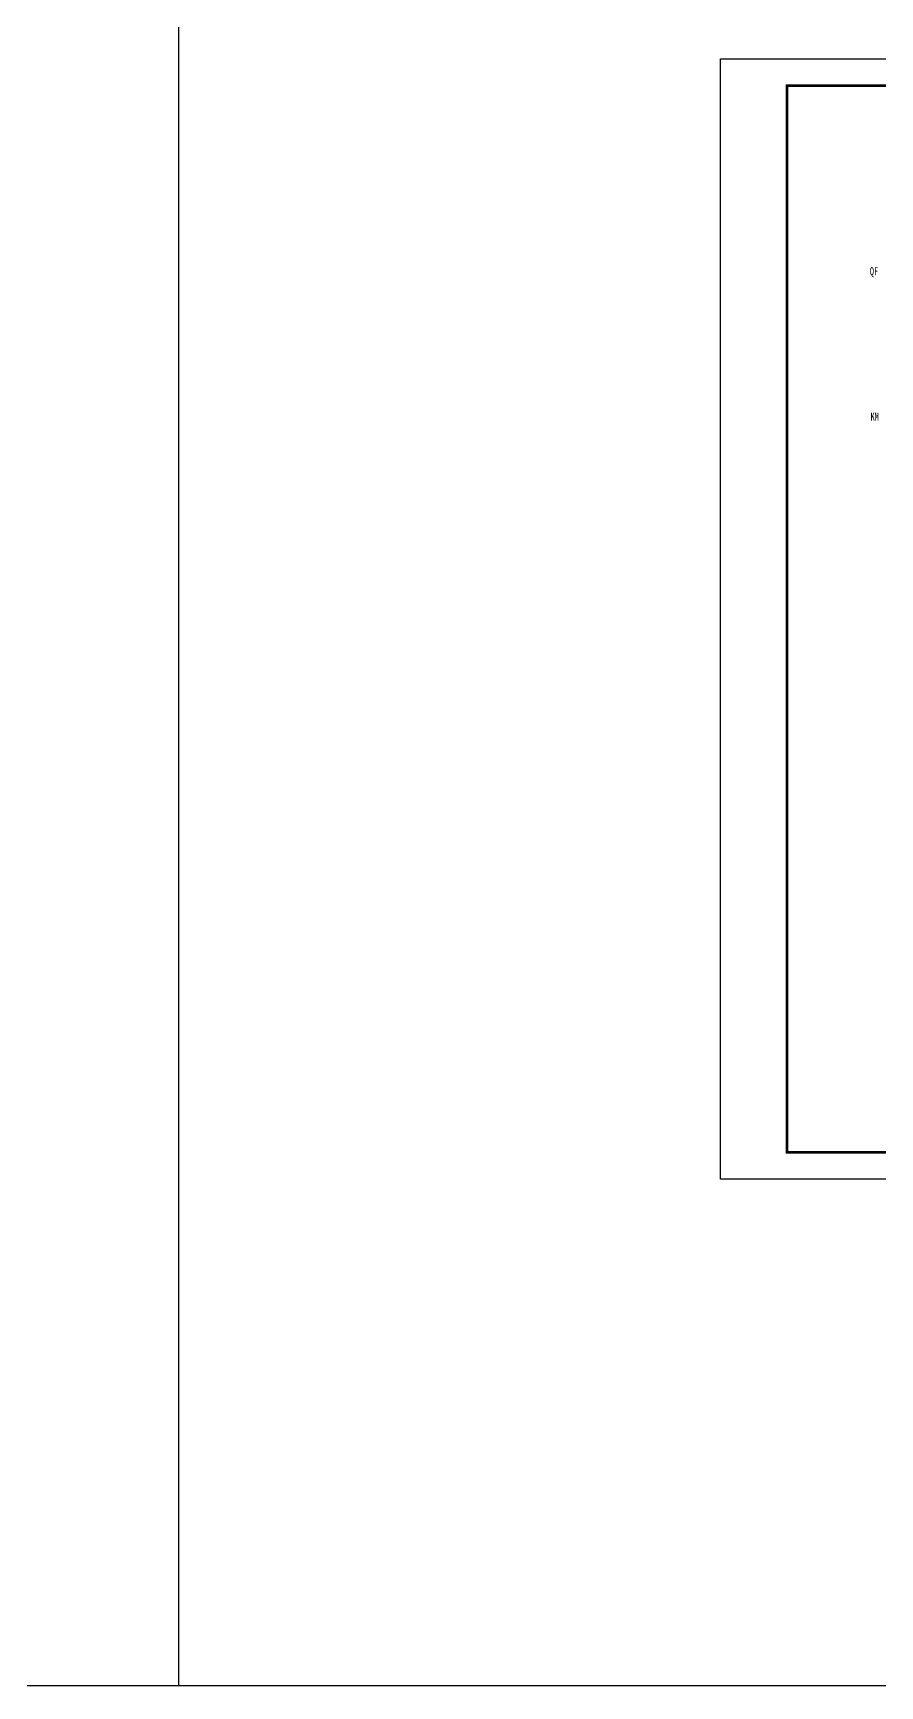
# Model space of a CAD drawing. Header units: millimetres. Extents: x -24326 to 675674, y 148048 to 606396.
# Drawn here: x 70207 to 101953, y 148048 to 210015 of the extents above; entities that cross this region are included whole.
import ezdxf
from ezdxf.enums import TextEntityAlignment as Align

# ---------------------------------------------------------------- set-up
doc = ezdxf.new("R2010")
doc.units = ezdxf.units.MM
doc.layers.add('TEXT', color=4, linetype='Continuous', lineweight=0)
doc.layers.add('图框', color=7, linetype='Continuous')
doc.layers.add('照明平面设备层', color=1, linetype='Continuous')
doc.styles.add('标准', font='NSimSun.ttf', dxfattribs={"width": 0.667})

msp = doc.modelspace()

# ---------------------------------------------------------------- linework, layer by layer
at = {"color": 2, "linetype": 'ByBlock', "lineweight": -3, "ltscale": 100}
for p, q in [((75673.6, 148047.8), (75673.6, 548047.8)), ((675673.6, 148047.8), (-24326.4, 148047.8))]:
    msp.add_line(p, q, dxfattribs=at)
at = {"layer": '图框', "linetype": 'Continuous', "lineweight": 100, "const_width": 100}
msp.add_lwpolyline([(98473.6, 168047.8), (154373.6, 168047.8), (154373.6, 208047.8), (98473.6, 208047.8)], close=True, dxfattribs=at)
at = {"layer": '照明平面设备层', "color": 0, "lineweight": -3, "ltscale": 100}
msp.add_lwpolyline([(95973.6, 209047.8), (155373.6, 209047.8), (155373.6, 167047.8), (95973.6, 167047.8)], close=True, dxfattribs=at)

# ---------------------------------------------------------------- texts
at = {"layer": 'TEXT', "color": 7, "linetype": 'ByBlock', "ltscale": 100, "style": '标准', "width": 0.667}
for s, p in [('QF', (101731.7, 200936.7)), ('KM', (101757.5, 195485.8))]:
    msp.add_text(s, height=300, dxfattribs=at).set_placement(p, align=Align.CENTER)

doc.saveas('drawing.dxf')
